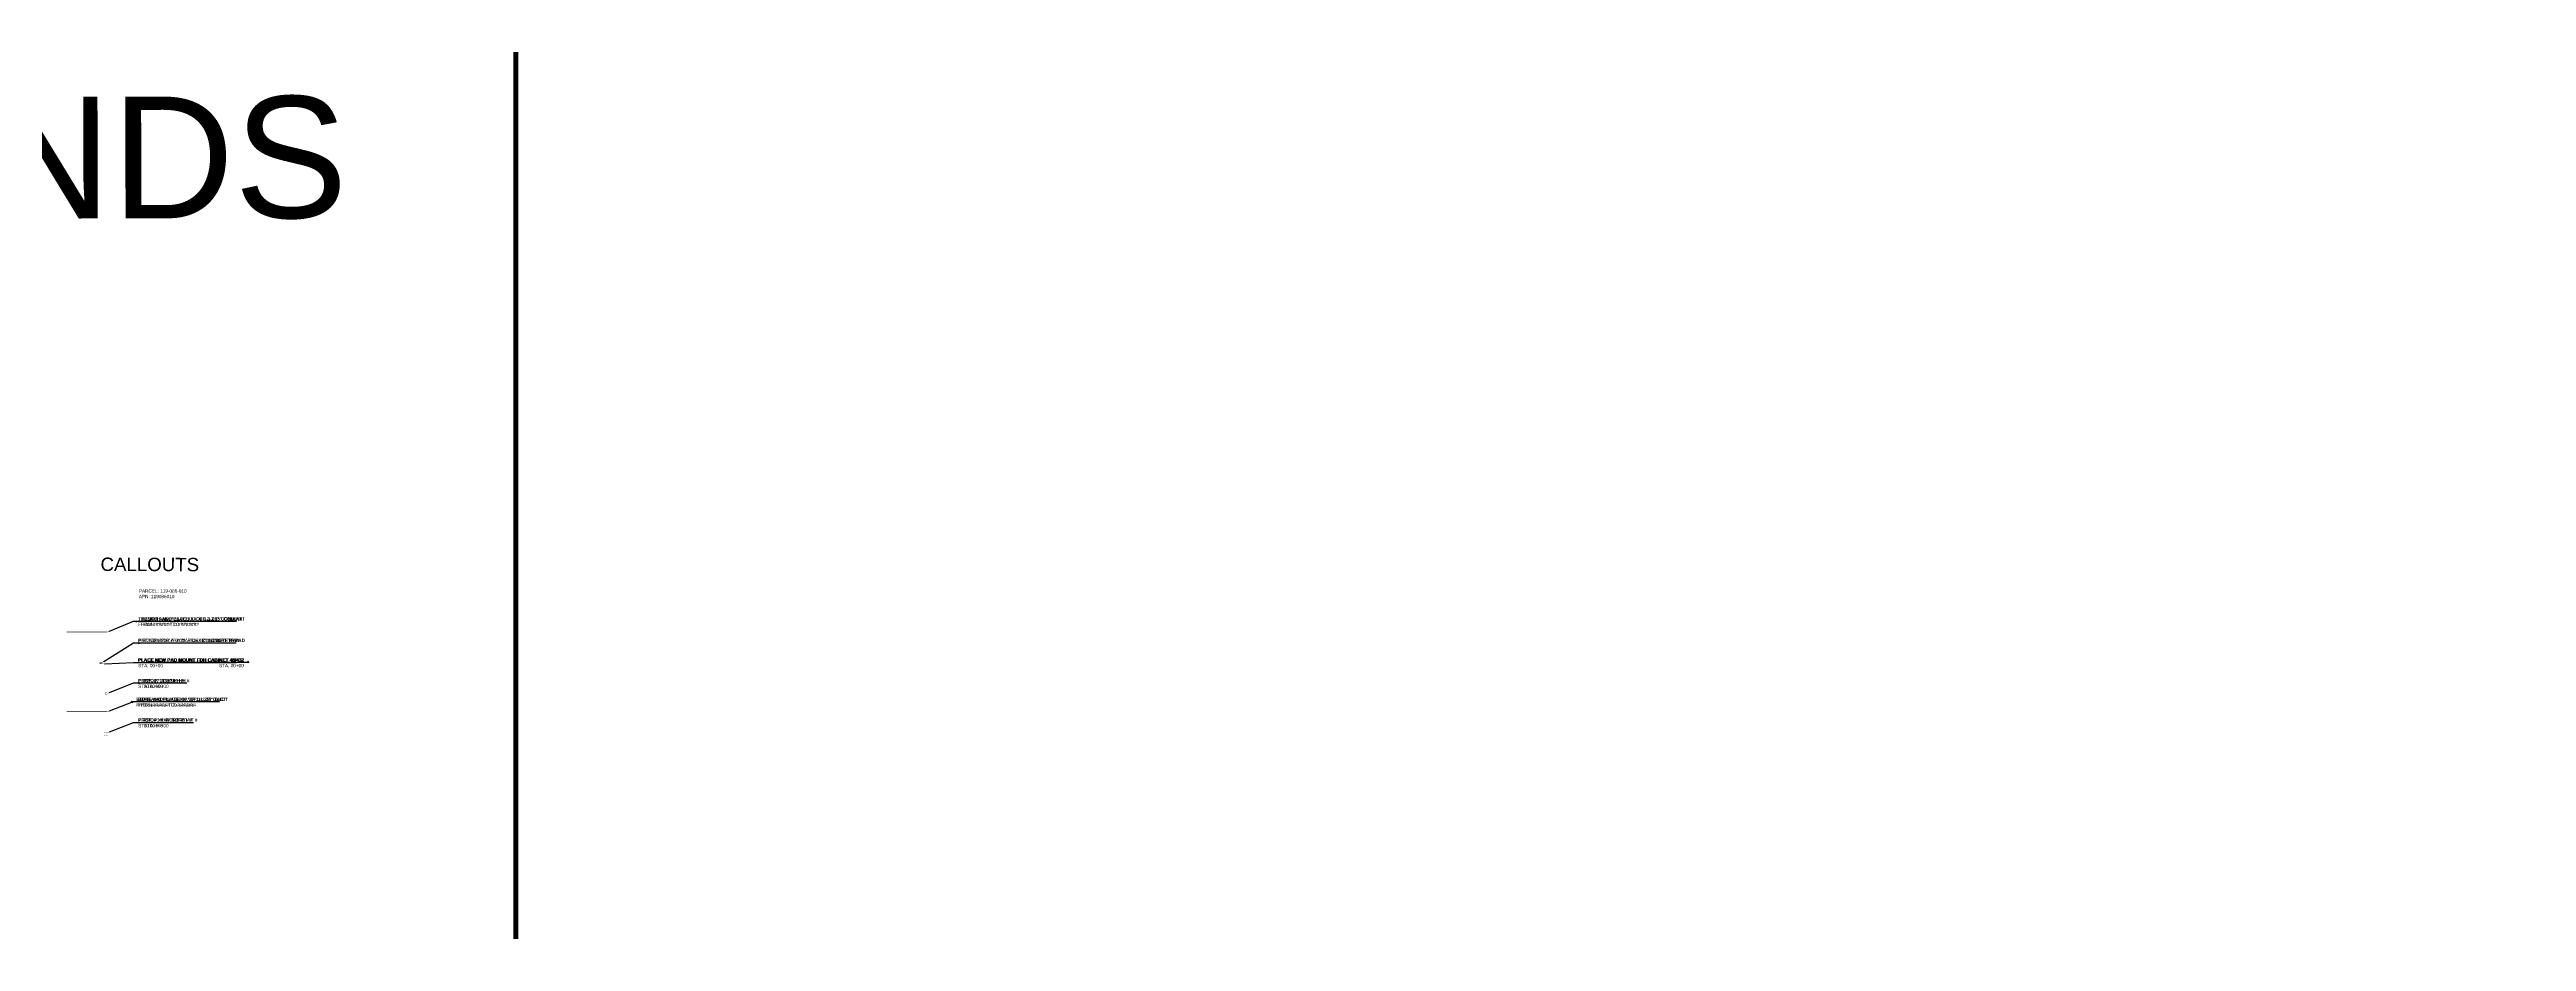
# Model space of a CAD drawing. Header units: feet. Extents: x -173233 to 8939709, y -5822937 to 440401.
# Drawn here: x 4511447 to 4514410, y -1444364 to -1443298 of the extents above; entities that cross this region are included whole.
import ezdxf
from ezdxf import colors
from ezdxf.entities.mleader import LeaderData, LeaderLine
from ezdxf.math import Vec2, Vec3

# ---------------------------------------------------------------- set-up
doc = ezdxf.new("R2010")
doc.units = ezdxf.units.FT
doc.header["$MEASUREMENT"] = 0
doc.layers.get('DEFPOINTS').update_dxf_attribs({"color": 3, "lineweight": 0})
for name, color, linetype in [('-TBLOCK', 7, 'Continuous'), ('0 @ 40 (1)', 7, 'Continuous'), ('7 CONDUIT PLAN', 7, 'Continuous')]:
    doc.layers.add(name, color=color, linetype=linetype)
for name, color, linetype, lineweight in [('C-Anno', 7, 'Continuous', 25), ('C-Anno @ 1', 7, 'Continuous', 25), ('C-Anno @ 40 (1)', 7, 'Continuous', 25), ('C-Anno @ 40 (2)', 7, 'Continuous', 25)]:
    doc.layers.add(name, color=color, linetype=linetype, lineweight=lineweight)
doc.layers.add('DEFPOINTS @ 40', color=3, linetype='Continuous', lineweight=0, plot=False)
doc.styles.add('MTCS Standard', font='arial.ttf', dxfattribs={"height": 0.08})
doc.styles.add('Notes', font='arial.ttf', dxfattribs={"height": 0.1})

# ---------------------------------------------------------------- blocks, each defined once
blk = doc.blocks.new('BOREPIT 4X4')
at = {"layer": '-TBLOCK', "const_width": 0.35}
for points in [[(-2, 0.5), (-2, 2), (-0.5, 2)], [(0.5, 2), (2, 2), (2, 0.5)], [(-0.5, -2), (-2, -2), (-2, -0.5)], [(2, -0.5), (2, -2), (0.5, -2)]]:
    blk.add_lwpolyline(points, dxfattribs=at)
blk = doc.blocks.new('*U460')
at = {"layer": 'C-Anno @ 40 (1)'}
ml = blk.add_multileader_mtext('Standard', dxfattribs=at)
ml.set_content('{\\fArial|b1|i0|c0|p34;TRENCH AND PLACE XX\' OF 1-1.25" CONDUIT\\P}FROM ###### TO ####### ', color=256, style='Notes')
ml.set_leader_properties()
ml.build(insert=Vec2(0, 0))
ml.multileader.update_dxf_attribs({"text_left_attachment_type": 6, "text_right_attachment_type": 6, "dogleg_length": 0.0548, "arrow_head_size": 2.8, "scale": 40})
ctx = ml.context
ctx.base_point, ctx.scale, ctx.arrow_head_size, ctx.landing_gap_size, ctx.plane_origin = Vec3(4511553, -1443981.5), 40, 2.8, 3.6, Vec3(4511567.5, -1443964.2)
ctx.left_attachment, ctx.right_attachment = 6, 6
notes = []
notes.append((ctx, [(0, (1, 1, 0), (4511550.8, -1443981.5), (1, 0), 2.19, [(0, [(4511550, -1443980.3)], 0, [])])]))
ctx.mtext.insert, ctx.mtext.width, ctx.mtext.defined_height, ctx.mtext.flow_direction = Vec3(4511556.6, -1443976.7), 145.745, 4.8, 5
at = {"layer": 'C-Anno @ 40 (2)'}
ml = blk.add_multileader_mtext('Standard', dxfattribs=at)
ml.set_content('{\\fArial|b1|i0|c0|p34;TRENCH AND PLACE XX\' OF 1-1.25" CONDUIT\\P}FROM ###### TO ####### ', color=256, style='Notes')
ml.set_leader_properties()
ml.build(insert=Vec2(0, 0))
ml.multileader.update_dxf_attribs({"text_left_attachment_type": 6, "text_right_attachment_type": 6, "dogleg_length": 0.0548, "arrow_head_size": 2.8, "scale": 40})
ctx = ml.context
ctx.base_point, ctx.scale, ctx.arrow_head_size, ctx.landing_gap_size, ctx.plane_origin = Vec3(4511549.6, -1443981.5), 40, 2.8, 3.6, Vec3(4511567.5, -1443964.2)
ctx.left_attachment, ctx.right_attachment = 6, 6
notes.append((ctx, [(0, (1, 1, 0), (4511547.4, -1443981.5), (1, 0), 2.19, [(0, [(4511516.3, -1443994.4)], 0, [])])]))
ctx.mtext.insert, ctx.mtext.width, ctx.mtext.defined_height, ctx.mtext.flow_direction = Vec3(4511553.2, -1443976.7), 145.745, 4.8, 5
for ctx, leaders in notes:
    for number, flags, end, landing, length, lines in leaders:
        leader = LeaderData()
        leader.index, (leader.has_last_leader_line, leader.has_dogleg_vector, leader.attachment_direction) = number, flags
        leader.last_leader_point, leader.dogleg_vector, leader.dogleg_length = Vec3(end), Vec3(landing), length
        for number, points, colour, breaks in lines:
            line = LeaderLine()
            line.index, line.vertices, line.color, line.breaks = number, Vec3.list(points), colors.encode_raw_color(colour), breaks
            leader.lines.append(line)
        ctx.leaders.append(leader)
blk = doc.blocks.new('*U461')
at = {"layer": 'C-Anno @ 1'}
ml = blk.add_multileader_mtext('Standard', dxfattribs=at)
ml.set_content('\\A1;{\\fArial|b1|i0|c0|p34;PLACE NEW PAD MOUNT FDH CABINET 48/432\\P}STA. 00+00', color=256, style='Notes')
ml.set_leader_properties()
ml.build(insert=Vec2(0, 0))
ml.multileader.update_dxf_attribs({"text_left_attachment_type": 6, "text_right_attachment_type": 6, "dogleg_length": 0.0548, "arrow_head_size": 0.07})
ctx = ml.context
ctx.base_point, ctx.char_height, ctx.arrow_head_size, ctx.landing_gap_size, ctx.plane_origin = Vec3(4511681.9, -1444030.7), 0.1, 0.07, 0.09, Vec3(4511455.3, -1443945.2)
ctx.left_attachment, ctx.right_attachment, ctx.text_align_type = 6, 6, 2
notes = []
notes.append((ctx, [(1, (1, 1, 0), (4511685.2, -1444030.7), (-1, 0), 0.0548, [(0, [(4511685.6, -1444031.4)], 0, [])])]))
ctx.mtext.insert, ctx.mtext.width, ctx.mtext.defined_height, ctx.mtext.alignment, ctx.mtext.flow_direction = Vec3(4511685.1, -1444030.6), 126.774, 2.65, 3, 5
at = {"layer": 'C-Anno @ 40 (1)'}
ml = blk.add_multileader_mtext('Standard', dxfattribs=at)
ml.set_content('\\A1;{\\fArial|b1|i0|c0|p34;PLACE NEW PAD MOUNT FDH CABINET 48/432\\P}STA. 00+00', color=256, style='Notes')
ml.set_leader_properties()
ml.build(insert=Vec2(0, 0))
ml.multileader.update_dxf_attribs({"text_left_attachment_type": 6, "text_right_attachment_type": 6, "dogleg_length": 0.0548, "arrow_head_size": 2.8, "scale": 40})
ctx = ml.context
ctx.base_point, ctx.scale, ctx.arrow_head_size, ctx.landing_gap_size, ctx.plane_origin = Vec3(4511549.6, -1444030.7), 40, 2.8, 3.6, Vec3(4511455.3, -1443945.2)
ctx.left_attachment, ctx.right_attachment, ctx.text_align_type = 6, 6, 2
notes.append((ctx, [(1, (1, 1, 0), (4511685.2, -1444030.7), (-1, 0), 2.19, [(0, [(4511685.6, -1444031.4)], 0, [])])]))
ctx.mtext.insert, ctx.mtext.width, ctx.mtext.defined_height, ctx.mtext.alignment, ctx.mtext.flow_direction = Vec3(4511679.5, -1444025.9), 126.774, 2.65, 3, 5
at = {"layer": 'C-Anno @ 40 (2)'}
ml = blk.add_multileader_mtext('Standard', dxfattribs=at)
ml.set_content('\\A1;{\\fArial|b1|i0|c0|p34;PLACE NEW PAD MOUNT FDH CABINET 48/432\\P}STA. 00+00', color=256, style='Notes')
ml.set_leader_properties()
ml.build(insert=Vec2(0, 0))
ml.multileader.update_dxf_attribs({"text_left_attachment_type": 6, "text_right_attachment_type": 6, "dogleg_length": 0.0548, "arrow_head_size": 2.8, "scale": 40})
ctx = ml.context
ctx.base_point, ctx.scale, ctx.arrow_head_size, ctx.landing_gap_size, ctx.plane_origin = Vec3(4511549.6, -1444030.7), 40, 2.8, 3.6, Vec3(4511455.3, -1443945.2)
ctx.left_attachment, ctx.right_attachment = 6, 6
notes.append((ctx, [(0, (1, 1, 0), (4511547.4, -1444030.7), (1, 0), 2.19, [(0, [(4511510.7, -1444032.7)], 0, [])])]))
ctx.mtext.insert, ctx.mtext.width, ctx.mtext.defined_height, ctx.mtext.flow_direction = Vec3(4511553.2, -1444025.9), 126.774, 2.65, 5
for ctx, leaders in notes:
    for number, flags, end, landing, length, lines in leaders:
        leader = LeaderData()
        leader.index, (leader.has_last_leader_line, leader.has_dogleg_vector, leader.attachment_direction) = number, flags
        leader.last_leader_point, leader.dogleg_vector, leader.dogleg_length = Vec3(end), Vec3(landing), length
        for number, points, colour, breaks in lines:
            line = LeaderLine()
            line.index, line.vertices, line.color, line.breaks = number, Vec3.list(points), colors.encode_raw_color(colour), breaks
            leader.lines.append(line)
        ctx.leaders.append(leader)
blk = doc.blocks.new('*U462')
at = {"layer": 'C-Anno @ 40 (1)'}
ml = blk.add_multileader_mtext('Standard', dxfattribs=at)
ml.set_content('{\\fArial|b1|i0|c0|p34;PROPOSE NEW 20"X40"X6" CONCRETE PAD}', color=256, style='Notes')
ml.set_leader_properties()
ml.build(insert=Vec2(0, 0))
ml.multileader.update_dxf_attribs({"text_left_attachment_type": 6, "text_right_attachment_type": 6, "dogleg_length": 0.0548, "arrow_head_size": 2.8, "scale": 40})
ctx = ml.context
ctx.base_point, ctx.scale, ctx.arrow_head_size, ctx.landing_gap_size, ctx.plane_origin = Vec3(4511556.3, -1444007.3), 40, 2.8, 3.6, Vec3(4511570.8, -1443990)
ctx.left_attachment, ctx.right_attachment = 6, 6
notes = []
notes.append((ctx, [(0, (1, 1, 0), (4511554.1, -1444007.3), (1, 0), 2.19, [(0, [(4511553.3, -1444006.2)], 0, [])])]))
ctx.mtext.insert, ctx.mtext.width, ctx.mtext.defined_height, ctx.mtext.flow_direction = Vec3(4511559.9, -1444002.5), 145.745, 4.8, 5
at = {"layer": 'C-Anno @ 40 (2)'}
ml = blk.add_multileader_mtext('Standard', dxfattribs=at)
ml.set_content('{\\fArial|b1|i0|c0|p34;PROPOSE NEW 20"X40"X6" CONCRETE PAD}', color=256, style='Notes')
ml.set_leader_properties()
ml.build(insert=Vec2(0, 0))
ml.multileader.update_dxf_attribs({"text_left_attachment_type": 6, "text_right_attachment_type": 6, "dogleg_length": 0.0548, "arrow_head_size": 2.8, "scale": 40})
ctx = ml.context
ctx.base_point, ctx.scale, ctx.arrow_head_size, ctx.landing_gap_size, ctx.plane_origin = Vec3(4511549.6, -1444007.3), 40, 2.8, 3.6, Vec3(4511570.8, -1443990)
ctx.left_attachment, ctx.right_attachment = 6, 6
notes.append((ctx, [(0, (1, 1, 0), (4511547.4, -1444007.3), (1, 0), 2.19, [(0, [(4511509.7, -1444031)], 0, [])])]))
ctx.mtext.insert, ctx.mtext.width, ctx.mtext.defined_height, ctx.mtext.flow_direction = Vec3(4511553.2, -1444002.5), 145.745, 4.8, 5
for ctx, leaders in notes:
    for number, flags, end, landing, length, lines in leaders:
        leader = LeaderData()
        leader.index, (leader.has_last_leader_line, leader.has_dogleg_vector, leader.attachment_direction) = number, flags
        leader.last_leader_point, leader.dogleg_vector, leader.dogleg_length = Vec3(end), Vec3(landing), length
        for number, points, colour, breaks in lines:
            line = LeaderLine()
            line.index, line.vertices, line.color, line.breaks = number, Vec3.list(points), colors.encode_raw_color(colour), breaks
            leader.lines.append(line)
        ctx.leaders.append(leader)
blk = doc.blocks.new('*U463')
at = {"layer": 'C-Anno @ 1'}
ml = blk.add_multileader_mtext('Standard', dxfattribs=at)
ml.set_content('{\\fArial|b1|i0|c0|p34;BORE AND PLACE XX\' OF 1-1.25" DUCT\\P\\pxql;}FROM ###### TO #######', color=256, style='Notes')
ml.set_leader_properties()
ml.build(insert=Vec2(0, 0))
ml.multileader.update_dxf_attribs({"text_left_attachment_type": 6, "text_right_attachment_type": 6, "dogleg_length": 0.0548, "arrow_head_size": 0.07})
ctx = ml.context
ctx.base_point, ctx.char_height, ctx.arrow_head_size, ctx.landing_gap_size, ctx.plane_origin = Vec3(4511545.2, -1444077.7), 0.1, 0.07, 0.09, Vec3(4511560.8, -1444059.7)
ctx.left_attachment, ctx.right_attachment = 6, 6
notes = []
notes.append((ctx, [(0, (1, 1, 0), (4511545.2, -1444077.7), (1, 0), 0.0548, [(0, [(4511544.7, -1444077.2)], 0, [])])]))
ctx.mtext.insert, ctx.mtext.width, ctx.mtext.defined_height, ctx.mtext.flow_direction = Vec3(4511545.3, -1444077.6), 108.717, 4.8, 5
at = {"layer": 'C-Anno @ 40 (1)'}
ml = blk.add_multileader_mtext('Standard', dxfattribs=at)
ml.set_content('{\\fArial|b1|i0|c0|p34;BORE AND PLACE XX\' OF 1-1.25" DUCT\\P\\pxql;}FROM ###### TO #######', color=256, style='Notes')
ml.set_leader_properties()
ml.build(insert=Vec2(0, 0))
ml.multileader.update_dxf_attribs({"text_left_attachment_type": 6, "text_right_attachment_type": 6, "dogleg_length": 0.0548, "arrow_head_size": 2.8, "scale": 40})
ctx = ml.context
ctx.base_point, ctx.scale, ctx.arrow_head_size, ctx.landing_gap_size, ctx.plane_origin = Vec3(4511547.4, -1444077.7), 40, 2.8, 3.6, Vec3(4511560.8, -1444059.7)
ctx.left_attachment, ctx.right_attachment = 6, 6
notes.append((ctx, [(0, (1, 1, 0), (4511545.2, -1444077.7), (1, 0), 2.19, [(0, [(4511544.7, -1444077.2)], 0, [])])]))
ctx.mtext.insert, ctx.mtext.width, ctx.mtext.defined_height, ctx.mtext.flow_direction = Vec3(4511551, -1444072.9), 108.717, 4.8, 5
at = {"layer": 'C-Anno @ 40 (2)'}
ml = blk.add_multileader_mtext('Standard', dxfattribs=at)
ml.set_content('{\\fArial|b1|i0|c0|p34;BORE AND PLACE XX\' OF 1-1.25" DUCT\\P\\pxql;}FROM ###### TO #######', color=256, style='Notes')
ml.set_leader_properties()
ml.build(insert=Vec2(0, 0))
ml.multileader.update_dxf_attribs({"text_left_attachment_type": 6, "text_right_attachment_type": 6, "dogleg_length": 0.0548, "arrow_head_size": 2.8, "scale": 40})
ctx = ml.context
ctx.base_point, ctx.scale, ctx.arrow_head_size, ctx.landing_gap_size, ctx.plane_origin = Vec3(4511549.6, -1444077.7), 40, 2.8, 3.6, Vec3(4511560.8, -1444059.7)
ctx.left_attachment, ctx.right_attachment = 6, 6
notes.append((ctx, [(0, (1, 1, 0), (4511547.4, -1444077.7), (1, 0), 2.19, [(0, [(4511516.3, -1444089.8)], 0, [])])]))
ctx.mtext.insert, ctx.mtext.width, ctx.mtext.defined_height, ctx.mtext.flow_direction = Vec3(4511553.2, -1444072.9), 108.717, 4.8, 5
for ctx, leaders in notes:
    for number, flags, end, landing, length, lines in leaders:
        leader = LeaderData()
        leader.index, (leader.has_last_leader_line, leader.has_dogleg_vector, leader.attachment_direction) = number, flags
        leader.last_leader_point, leader.dogleg_vector, leader.dogleg_length = Vec3(end), Vec3(landing), length
        for number, points, colour, breaks in lines:
            line = LeaderLine()
            line.index, line.vertices, line.color, line.breaks = number, Vec3.list(points), colors.encode_raw_color(colour), breaks
            leader.lines.append(line)
        ctx.leaders.append(leader)
blk = doc.blocks.new('*U464')
at = {"layer": 'C-Anno @ 40 (1)'}
ml = blk.add_multileader_mtext('Standard', dxfattribs=at)
ml.set_content('{\\fArial|b1|i0|c0|p34;PROP. 17"X30" HH #\\P}STA. 00+00', color=256, style='Notes')
ml.set_leader_properties()
ml.build(insert=Vec2(0, 0))
ml.multileader.update_dxf_attribs({"text_left_attachment_type": 6, "text_right_attachment_type": 6, "dogleg_length": 0.0548, "arrow_head_size": 2.8, "scale": 40})
ctx = ml.context
ctx.base_point, ctx.scale, ctx.arrow_head_size, ctx.landing_gap_size, ctx.plane_origin = Vec3(4511556.3, -1444055.4), 40, 2.8, 3.6, Vec3(4511570.8, -1444038.1)
ctx.left_attachment, ctx.right_attachment = 6, 6
notes = []
notes.append((ctx, [(0, (1, 1, 0), (4511554.1, -1444055.4), (1, 0), 2.19, [(0, [(4511553.3, -1444054.3)], 0, [])])]))
ctx.mtext.insert, ctx.mtext.width, ctx.mtext.defined_height, ctx.mtext.flow_direction = Vec3(4511559.9, -1444050.6), 69.355, 4.8, 5
at = {"layer": 'C-Anno @ 40 (2)'}
ml = blk.add_multileader_mtext('Standard', dxfattribs=at)
ml.set_content('{\\fArial|b1|i0|c0|p34;PROP. 17"X30" HH #\\P}STA. 00+00', color=256, style='Notes')
ml.set_leader_properties()
ml.build(insert=Vec2(0, 0))
ml.multileader.update_dxf_attribs({"text_left_attachment_type": 6, "text_right_attachment_type": 6, "dogleg_length": 0.0548, "arrow_head_size": 2.8, "scale": 40})
ctx = ml.context
ctx.base_point, ctx.scale, ctx.arrow_head_size, ctx.landing_gap_size, ctx.plane_origin = Vec3(4511549.6, -1444055.4), 40, 2.8, 3.6, Vec3(4511570.8, -1444038.1)
ctx.left_attachment, ctx.right_attachment = 6, 6
notes.append((ctx, [(0, (1, 1, 0), (4511547.4, -1444055.4), (1, 0), 2.19, [(0, [(4511516.3, -1444067.9)], 0, [])])]))
ctx.mtext.insert, ctx.mtext.width, ctx.mtext.defined_height, ctx.mtext.flow_direction = Vec3(4511553.2, -1444050.6), 69.355, 4.8, 5
for ctx, leaders in notes:
    for number, flags, end, landing, length, lines in leaders:
        leader = LeaderData()
        leader.index, (leader.has_last_leader_line, leader.has_dogleg_vector, leader.attachment_direction) = number, flags
        leader.last_leader_point, leader.dogleg_vector, leader.dogleg_length = Vec3(end), Vec3(landing), length
        for number, points, colour, breaks in lines:
            line = LeaderLine()
            line.index, line.vertices, line.color, line.breaks = number, Vec3.list(points), colors.encode_raw_color(colour), breaks
            leader.lines.append(line)
        ctx.leaders.append(leader)
blk = doc.blocks.new('*U465')
at = {"layer": 'C-Anno @ 40 (1)'}
ml = blk.add_multileader_mtext('Standard', dxfattribs=at)
ml.set_content("{\\fArial|b1|i0|c0|p34;PROP. 4'X4' BORE PIT #\\P}STA. 00+00", color=256, style='Notes')
ml.set_leader_properties()
ml.build(insert=Vec2(0, 0))
ml.multileader.update_dxf_attribs({"text_left_attachment_type": 6, "text_right_attachment_type": 6, "dogleg_length": 0.0548, "arrow_head_size": 2.8, "scale": 40})
ctx = ml.context
ctx.base_point, ctx.scale, ctx.arrow_head_size, ctx.landing_gap_size, ctx.plane_origin = Vec3(4511556.3, -1444102.5), 40, 2.8, 3.6, Vec3(4511570.8, -1444085.1)
ctx.left_attachment, ctx.right_attachment = 6, 6
notes = []
notes.append((ctx, [(0, (1, 1, 0), (4511554.1, -1444102.5), (1, 0), 2.19, [(0, [(4511553.3, -1444101.3)], 0, [])])]))
ctx.mtext.insert, ctx.mtext.width, ctx.mtext.defined_height, ctx.mtext.flow_direction = Vec3(4511559.9, -1444097.7), 69.355, 4.8, 5
at = {"layer": 'C-Anno @ 40 (2)'}
ml = blk.add_multileader_mtext('Standard', dxfattribs=at)
ml.set_content("{\\fArial|b1|i0|c0|p34;PROP. 4'X4' BORE PIT #\\P}STA. 00+00", color=256, style='Notes')
ml.set_leader_properties()
ml.build(insert=Vec2(0, 0))
ml.multileader.update_dxf_attribs({"text_left_attachment_type": 6, "text_right_attachment_type": 6, "dogleg_length": 0.0548, "arrow_head_size": 2.8, "scale": 40})
ctx = ml.context
ctx.base_point, ctx.scale, ctx.arrow_head_size, ctx.landing_gap_size, ctx.plane_origin = Vec3(4511549.6, -1444102.5), 40, 2.8, 3.6, Vec3(4511570.8, -1444085.1)
ctx.left_attachment, ctx.right_attachment = 6, 6
notes.append((ctx, [(0, (1, 1, 0), (4511547.4, -1444102.5), (1, 0), 2.19, [(0, [(4511516.3, -1444114.9)], 0, [])])]))
ctx.mtext.insert, ctx.mtext.width, ctx.mtext.defined_height, ctx.mtext.flow_direction = Vec3(4511553.2, -1444097.7), 69.355, 4.8, 5
for ctx, leaders in notes:
    for number, flags, end, landing, length, lines in leaders:
        leader = LeaderData()
        leader.index, (leader.has_last_leader_line, leader.has_dogleg_vector, leader.attachment_direction) = number, flags
        leader.last_leader_point, leader.dogleg_vector, leader.dogleg_length = Vec3(end), Vec3(landing), length
        for number, points, colour, breaks in lines:
            line = LeaderLine()
            line.index, line.vertices, line.color, line.breaks = number, Vec3.list(points), colors.encode_raw_color(colour), breaks
            leader.lines.append(line)
        ctx.leaders.append(leader)

msp = doc.modelspace()

# ---------------------------------------------------------------- linework, layer by layer
at = {"layer": '-TBLOCK', "const_width": 0.35}
for points in [[(4511510.7, -1444031), (4511510.7, -1444032.7), (4511507.3, -1444032.7), (4511507.3, -1444031)], [(4511510.2, -1444031), (4511510.2, -1444032.7), (4511507.8, -1444032.7), (4511507.8, -1444031)], [(4511516.3, -1444067.2), (4511516.3, -1444068.6), (4511513.8, -1444068.6), (4511513.8, -1444067.2)]]:
    msp.add_lwpolyline(points, close=True, dxfattribs=at)
for points in [[(4511510.2, -1444032.7), (4511507.8, -1444031)], [(4511507.8, -1444032.7), (4511510.2, -1444031)]]:
    msp.add_lwpolyline(points, dxfattribs=at)
at = {"layer": '7 CONDUIT PLAN', "const_width": 0.8, "flags": 128}
for points in [[(4511516.3, -1443994.4), (4511467.8, -1443994.4)], [(4511516.3, -1444089.8), (4511467.8, -1444089.8)]]:
    msp.add_lwpolyline(points, dxfattribs=at)
at = {"layer": 'DEFPOINTS', "color": 1, "const_width": 6}
msp.add_lwpolyline([(4512004.9, -1443300.9), (4512004.9, -1444361.5)], dxfattribs=at)

# ---------------------------------------------------------------- block references
msp.add_blockref('BOREPIT 4X4', (4511514.3, -1444116.1))
at = {"layer": 'C-Anno'}
for name in ['*U460', '*U462', '*U461', '*U464', '*U463', '*U465']:
    msp.add_blockref(name, (0, 0), dxfattribs=at)

# ---------------------------------------------------------------- texts
at = {"layer": '0 @ 40 (1)', "style": 'MTCS Standard'}
msp.add_text('CALLOUTS', height=16, rotation=359.8037, dxfattribs=at).set_placement((4511508.1, -1443921.4))
at = {"layer": 'C-Anno', "insert": (4511554, -1443943.3), "char_height": 3.999, "width": 57.067, "attachment_point": 1, "style": 'Notes', "bg_fill": 2}
msp.add_mtext('PARCEL: 119-086-010\\PAPN: 119086010', dxfattribs=at)
at = {"layer": 'DEFPOINTS @ 40', "color": 1, "style": 'MTCS Standard'}
msp.add_text('LEGENDS', height=145.49, rotation=0.1551, dxfattribs=at).set_placement((4510832.5, -1443501.7))

doc.saveas('drawing.dxf')
